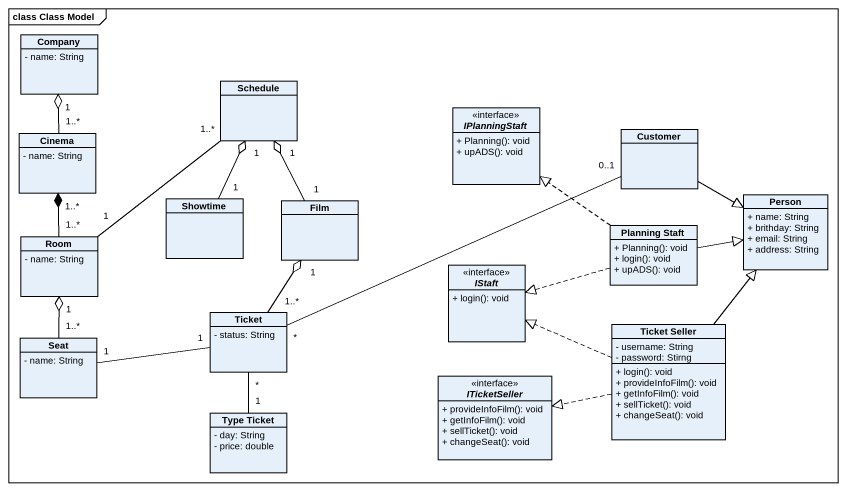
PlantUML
@startuml
mainframe class Class Model
hide circle
hide empty members
skinparam classAttributeIconSize 0
class Company {
  - name: String
}
class Schedule
interface IPlanningStaft {
  + Planning(): void
  + upADS(): void
}
class Customer
class Cinema {
  - name: String
}
class Showtime
class Film
class "Person" as Person_ {
  + name: String
  + brithday: String
  + email: String
  + address: String
}
class Room {
  - name: String
}
class "Planning Staft" as Planning_Staft {
  + Planning(): void
  + login(): void
  + upADS(): void
}
interface IStaft {
  + login(): void
}
class Ticket {
  - status: String
}
class Seat {
  - name: String
}
class "Ticket Seller" as Ticket_Seller {
  - username: String
  - password: Stirng
  + login(): void
  + provideInfoFilm(): void
  + getInfoFilm(): void
  + sellTicket(): void
  + changeSeat(): void
}
interface ITicketSeller {
  + provideInfoFilm(): void
  + getInfoFilm(): void
  + sellTicket(): void
  + changeSeat(): void
}
class "Type Ticket" as Type_Ticket {
  - day: String
  - price: double
}
Schedule "1..*" -- "1" Room
Customer -right-|> Person_
Cinema "1..*" -up-o "1" Company
Showtime "1" -up-o "1" Schedule
Film "1" -up-o "1" Schedule
Room "1..*" -up-* "1..*" Cinema
Planning_Staft .up.|> IPlanningStaft
Planning_Staft -right-|> Person_
Planning_Staft .left.|> IStaft
Ticket "*" -right- "0..1" Customer
Ticket "1..*" -up-o "1" Film
Ticket "1" -left- "1" Seat
Seat "1..*" -up-o "1" Room
Ticket_Seller -up-|> Person_
Ticket_Seller .left.|> IStaft
Ticket_Seller .left.|> ITicketSeller
Type_Ticket "1" -up- "*" Ticket
@enduml
